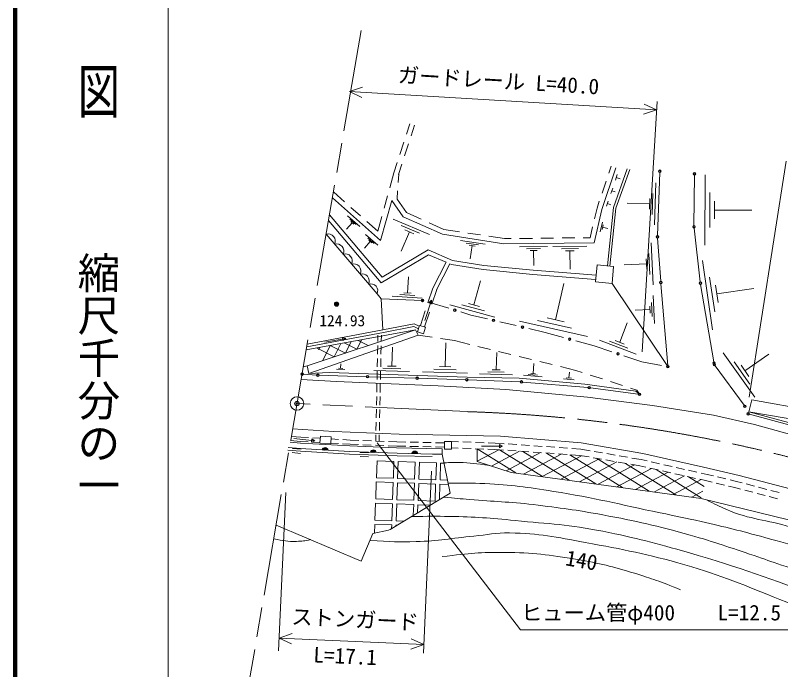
# Model space of a CAD drawing. Units: millimetres, scale not verified. Extents: x 40000 to 680000, y 20000 to 380000.
# Drawn here: x 40000 to 130157, y 241759 to 318855 of the extents above; entities that cross this region are included whole.
import ezdxf
from ezdxf.enums import TextEntityAlignment as Align

# ---------------------------------------------------------------- set-up
doc = ezdxf.new("R2010")
doc.units = ezdxf.units.MM
doc.header["$LTSCALE"] = 1000
doc.header["$PDMODE"] = 32
doc.header["$PDSIZE"] = 500
doc.linetypes.add('CHAIN', pattern=[18.5, 12, -1.5, 3.5, -1.5])
for name, color, linetype, lineweight in [('M-BGD', 7, 'Continuous', 13), ('M-BMK', 2, 'CHAIN', 13), ('M-BMK-OTRS', 5, 'Continuous', 13), ('M-BMK-SRVR', 3, 'Continuous', 13), ('M-STR-HTXT', 7, 'Continuous', 13), ('M-TTL', 2, 'Continuous', 140), ('M-TTL-BAND', 7, 'Continuous', 13)]:
    doc.layers.add(name, color=color, linetype=linetype, lineweight=lineweight)
doc.layers.add('M-BMK-HTXT', color=7, linetype='Continuous')
doc.layers.add('M-OTRS', color=6, linetype='Continuous')
doc.styles.add('@ＭＳ ゴシック', font='')
doc.styles.add('ＭＳ ゴシック', font='')
doc.styles.get('@ＭＳ ゴシック').set_extended_font_data('@MS Gothic')
doc.styles.get('ＭＳ ゴシック').set_extended_font_data('MS Gothic')

msp = doc.modelspace()

# ---------------------------------------------------------------- linework, layer by layer
at = {"layer": 'M-BGD'}
for p, q in [((86469, 306085), (86065, 304850)), ((86635, 304663), (87039, 305898)), ((85754, 303899), (85288, 302473)), ((85858, 302287), (86324, 303713)), ((84977, 301523), (84573, 300288)), ((85144, 300101), (85547, 301336)), ((84573, 300288), (84101, 298544)), ((110182, 301068), (109912, 300266)), ((115904, 300332), (115655, 292899)), ((85101, 299173), (85165, 300141)), ((85165, 300141), (85144, 300101)), ((110681, 299417), (110907, 300088)), ((110794, 299753), (111241, 299602)), ((119990, 300021), (119941, 294086)), ((121241, 291767), (121253, 300046)), ((109592, 299319), (109113, 297897)), ((110161, 297876), (110370, 298495)), ((115462, 299103), (115297, 294155)), ((78781, 296893), (77472, 298048)), ((83840, 297579), (83448, 296131)), ((84970, 297207), (85035, 298175)), ((110266, 298185), (110679, 298046)), ((115091, 297877), (115008, 295403)), ((121796, 293836), (121802, 297976)), ((86068, 295610), (84970, 297207)), ((108794, 296950), (108524, 296148)), ((109658, 296382), (109850, 296953)), ((109754, 296667), (110134, 296539)), ((114720, 296651), (112081, 296740)), ((114741, 297270), (114699, 296033)), ((122349, 294870), (122352, 296940)), ((80656, 295239), (79531, 296231)), ((108524, 296148), (108231, 294890)), ((122351, 295905), (126766, 295899)), ((79140, 295242), (80584, 293968)), ((79416, 294827), (80138, 294191)), ((83187, 295166), (82715, 293422)), ((84521, 294837), (88804, 293015)), ((87822, 294827), (86068, 295610)), ((79692, 294413), (79013, 293643)), ((79512, 294572), (79873, 294254)), ((82715, 293422), (81406, 294577)), ((85470, 294096), (87612, 293185)), ((90490, 293636), (88735, 294419)), ((108004, 293916), (107711, 292657)), ((108902, 293363), (109167, 294502)), ((109120, 293612), (109253, 294182)), ((82609, 286023), (76614, 293065)), ((81265, 293032), (82709, 291759)), ((86420, 293355), (85448, 291071)), ((85884, 293583), (86955, 293127)), ((92318, 293355), (90490, 293636)), ((94789, 292974), (93307, 293203)), ((109186, 293897), (109794, 293756)), ((119957, 293787), (120685, 287446)), ((81817, 292203), (81138, 291433)), ((81541, 292618), (82263, 291981)), ((81637, 292362), (81998, 292044)), ((92429, 292326), (95332, 291879)), ((97606, 292541), (95778, 292822)), ((98409, 292550), (97606, 292541)), ((100909, 292579), (99409, 292562)), ((103408, 292608), (101909, 292590)), ((105908, 292636), (104408, 292619)), ((107711, 292657), (106908, 292648)), ((115661, 292600), (116029, 287528)), ((93125, 292021), (94576, 291797)), ((93458, 291771), (94184, 291660)), ((93821, 291716), (93583, 290168)), ((99399, 291562), (102680, 291599)), ((100222, 291352), (101862, 291371)), ((103311, 291606), (107329, 291652)), ((104319, 291350), (106328, 291373)), ((114902, 292060), (115120, 287114)), ((100634, 291138), (101454, 291148)), ((101044, 291143), (101064, 289393)), ((104824, 291088), (105828, 291099)), ((105326, 291094), (105351, 288951)), ((114627, 290809), (114735, 288336)), ((89178, 286722), (90739, 289766)), ((89623, 286494), (91201, 289569)), ((114351, 289558), (111713, 289442)), ((114324, 290176), (114379, 288940)), ((122143, 281781), (120931, 289971)), ((86201, 286136), (86329, 288026)), ((122386, 283909), (121780, 288004)), ((88606, 284982), (89178, 286722)), ((94029, 284727), (94786, 287558)), ((103639, 282983), (104613, 287263)), ((116859, 277463), (110294, 287270)), ((116052, 287229), (116847, 277612)), ((120727, 287149), (122279, 278042)), ((122780, 285014), (122477, 287061)), ((87070, 285839), (85299, 285960)), ((86644, 286106), (85758, 286166)), ((89082, 284829), (89653, 286566)), ((115133, 285856), (115278, 282550)), ((122629, 286037), (126997, 286684)), ((83300, 281790), (83115, 285439)), ((87940, 285543), (84397, 285784)), ((88221, 282909), (89018, 285279)), ((91049, 284333), (88676, 285047)), ((88721, 284983), (89018, 285279)), ((89076, 284863), (88721, 284983)), ((89018, 285279), (89076, 284863)), ((94693, 284550), (93366, 284905)), ((114949, 285020), (115021, 283367)), ((87722, 282292), (88294, 284032)), ((96494, 283310), (91187, 284729)), ((95261, 284019), (92608, 284728)), ((114765, 284183), (113001, 284106)), ((114746, 284597), (114783, 283770)), ((88199, 282142), (88770, 283879)), ((93672, 283544), (92486, 283901)), ((95604, 283091), (93672, 283544)), ((104643, 282755), (102636, 283211)), ((99012, 282294), (97064, 282749)), ((107409, 281001), (99384, 282825)), ((105524, 281992), (101512, 282904)), ((111197, 280328), (112076, 282625)), ((74269, 279441), (87151, 281808)), ((87457, 281168), (87151, 281808)), ((87151, 281808), (87457, 281168)), ((102404, 281499), (100472, 281952)), ((104569, 280908), (102404, 281499)), ((74561, 276642), (87457, 281168)), ((76452, 280349), (78915, 280777)), ((78514, 280897), (78915, 280777)), ((78578, 280528), (78514, 280897)), ((78915, 280777), (78578, 280528)), ((79571, 280415), (78893, 279063)), ((80803, 280642), (80235, 279509)), ((81577, 279955), (80367, 280561)), ((82716, 281186), (82701, 280438)), ((83116, 281178), (83101, 280430)), ((89092, 280924), (87457, 281168)), ((91715, 280533), (90081, 280776)), ((93531, 280087), (91715, 280533)), ((108182, 279923), (106016, 280514)), ((113131, 278930), (108824, 280577)), ((112164, 279629), (110011, 280453)), ((111735, 280122), (110659, 280534)), ((77551, 278617), (75466, 279661)), ((75875, 279736), (75726, 279440)), ((77107, 279963), (76209, 278171)), ((78893, 279063), (77100, 279961)), ((78339, 280189), (77593, 278701)), ((80235, 279509), (78733, 280261)), ((82690, 279938), (82670, 278938)), ((83090, 279930), (83070, 278930)), ((84353, 277515), (84422, 279759)), ((90635, 277464), (90722, 280279)), ((95958, 279490), (94502, 279848)), ((110276, 279211), (108182, 279923)), ((96638, 277086), (96702, 279147)), ((98386, 278894), (96929, 279252)), ((100814, 278297), (99357, 278655)), ((113791, 278018), (111697, 278729)), ((127096, 273858), (123399, 279104)), ((125947, 276974), (128745, 278946)), ((78321, 277271), (78337, 277797)), ((82659, 278438), (82639, 277439)), ((83059, 278430), (83039, 277430)), ((100992, 276642), (101098, 277820)), ((103242, 277701), (101785, 278059)), ((116121, 277596), (113791, 278018)), ((126521, 275416), (124673, 278039)), ((78810, 277124), (77824, 277155)), ((78568, 277263), (78075, 277279)), ((86440, 276889), (82232, 277019)), ((82628, 276939), (82608, 275939)), ((83028, 276930), (83008, 275931)), ((85396, 277202), (83292, 277267)), ((84879, 277499), (83827, 277531)), ((93252, 276679), (87974, 276842)), ((91944, 277072), (89305, 277153)), ((91295, 277444), (89975, 277485)), ((97596, 276799), (95664, 276858)), ((97121, 277071), (96155, 277101)), ((106028, 277016), (104213, 277462)), ((105206, 276131), (105267, 276796)), ((106770, 276777), (106028, 277016)), ((122431, 277577), (125850, 272912)), ((126409, 276318), (125485, 277630)), ((73928, 276576), (75490, 276464)), ((75790, 276449), (81335, 276280)), ((81635, 276271), (87181, 276101)), ((87481, 276092), (93026, 275923)), ((93326, 275912), (99465, 275668)), ((98554, 276511), (94691, 276630)), ((102069, 276247), (99860, 276448)), ((101530, 276445), (100426, 276545)), ((101268, 276617), (100715, 276667)), ((105815, 275908), (104567, 276021)), ((105518, 276102), (104894, 276159)), ((109150, 276011), (107722, 276471)), ((82597, 275439), (82577, 274439)), ((82997, 275431), (82977, 274431)), ((99765, 275649), (107443, 274999)), ((111529, 275245), (110102, 275705)), ((107741, 274967), (113376, 274226)), ((113224, 274699), (112481, 274938)), ((113525, 274206), (113224, 274699)), ((82566, 273939), (82546, 272940)), ((82966, 273931), (82946, 272931)), ((82535, 272440), (82515, 271440)), ((82935, 272431), (82915, 271432)), ((131530, 270492), (126466, 271853)), ((82504, 270940), (82484, 269940)), ((82904, 270932), (82884, 269932)), ((72431, 268757), (73610, 268651)), ((72516, 269251), (73646, 269149)), ((72803, 268984), (75290, 268733)), ((73646, 269149), (74533, 269098)), ((74898, 268584), (74936, 268957)), ((75290, 268733), (74898, 268584)), ((74936, 268957), (75290, 268733)), ((75032, 269069), (75919, 269018)), ((77193, 268944), (78076, 268893)), ((78575, 268864), (79458, 268813)), ((79458, 268813), (80450, 268775)), ((80949, 268755), (81948, 268716)), ((82448, 268696), (83447, 268657)), ((82473, 269440), (82458, 268692)), ((82873, 269432), (82858, 268684)), ((73658, 267747), (72662, 267837)), ((73610, 268651), (74502, 268599)), ((75001, 268570), (75894, 268519)), ((77167, 268445), (78051, 268394)), ((78550, 268365), (79434, 268314)), ((79434, 268314), (80430, 268275)), ((80930, 268255), (81929, 268216)), ((82428, 268197), (83428, 268158)), ((83927, 268138), (84923, 268099)), ((83947, 268638), (84938, 268599)), ((84923, 268099), (85992, 268077)), ((84938, 268599), (86004, 268577)), ((86492, 268067), (87491, 268046)), ((86504, 268566), (87503, 268546)), ((87991, 268036), (88991, 268015)), ((88003, 268535), (89003, 268515)), ((89491, 268005), (90559, 267983)), ((89503, 268504), (90568, 268482)), ((91375, 267886), (92181, 267858)), ((91398, 268636), (92212, 268608)), ((92681, 267841), (93680, 267807)), ((92712, 268591), (93711, 268556)), ((94180, 267789), (95180, 267755)), ((94211, 268539), (95211, 268504)), ((94391, 267782), (98956, 264933)), ((94904, 268096), (97404, 268090)), ((95710, 268487), (96525, 268459)), ((96525, 268459), (97573, 268386)), ((97029, 267903), (97030, 268278)), ((97404, 268090), (97029, 267903)), ((97030, 268278), (97404, 268090)), ((98072, 268351), (99069, 268281)), ((99568, 268246), (100566, 268176)), ((101064, 268141), (102062, 268071)), ((102561, 268036), (103558, 267967)), ((104057, 267932), (105055, 267862)), ((105553, 267827), (106601, 267754)), ((73613, 267249), (72617, 267339)), ((81632, 267328), (80633, 267361)), ((94387, 266307), (96960, 267677)), ((95679, 267738), (96486, 267710)), ((96093, 265743), (99405, 267506)), ((96486, 267710), (97508, 267638)), ((97022, 267672), (102100, 264502)), ((97826, 265193), (101850, 267334)), ((98007, 267603), (99004, 267534)), ((99503, 267499), (100500, 267429)), ((99787, 267479), (105245, 264072)), ((99870, 264807), (104295, 267163)), ((100999, 267394), (101997, 267324)), ((102070, 264506), (106706, 266974)), ((102496, 267289), (103493, 267219)), ((102552, 267285), (108389, 263641)), ((103992, 267184), (104989, 267115)), ((105317, 267092), (111533, 263211)), ((105488, 267080), (106510, 267008)), ((106510, 267008), (107579, 266821)), ((106601, 267754), (107698, 267562)), ((108190, 267475), (109175, 267303)), ((109668, 267217), (110653, 267044)), ((111145, 266958), (112130, 266785)), ((81616, 266828), (80616, 266861)), ((82606, 266373), (82536, 264374)), ((84605, 266303), (82606, 266373)), ((84535, 264304), (84605, 266303)), ((85105, 266285), (85035, 264286)), ((87104, 266215), (85105, 266285)), ((87033, 264216), (87104, 266215)), ((87603, 266197), (87533, 264198)), ((89602, 266127), (87603, 266197)), ((89532, 264128), (89602, 266127)), ((90102, 266109), (90032, 264111)), ((90497, 266096), (90102, 266109)), ((104271, 264205), (108788, 266609)), ((106472, 263904), (110870, 266245)), ((108071, 266735), (109056, 266562)), ((108449, 266669), (114678, 262780)), ((109549, 266476), (110534, 266304)), ((111026, 266217), (112011, 266045)), ((111861, 266071), (117822, 262350)), ((112623, 266699), (113719, 266507)), ((113719, 266507), (114430, 266348)), ((114918, 266238), (115894, 266019)), ((108673, 263602), (112952, 265880)), ((110873, 263301), (114939, 265465)), ((112504, 265959), (113572, 265772)), ((113572, 265772), (114272, 265614)), ((114760, 265505), (115736, 265286)), ((115483, 265342), (120795, 262026)), ((116224, 265176), (117200, 264957)), ((116382, 265909), (117357, 265690)), ((117845, 265581), (118821, 265362)), ((119309, 265252), (120284, 265033)), ((82536, 264374), (84535, 264304)), ((85035, 264286), (87033, 264216)), ((87533, 264198), (89532, 264128)), ((113074, 263000), (116885, 265028)), ((115275, 262698), (118831, 264591)), ((117687, 264848), (118663, 264628)), ((119151, 264519), (120127, 264300)), ((119317, 264482), (121137, 263345)), ((120615, 264190), (121315, 264033)), ((120772, 264924), (121483, 264764)), ((121483, 264764), (122244, 264584)), ((122731, 264469), (123704, 264239)), ((82519, 263874), (82448, 261875)), ((84517, 263804), (82519, 263874)), ((84447, 261805), (84517, 263804)), ((85017, 263787), (84947, 261788)), ((87016, 263716), (85017, 263787)), ((86946, 261718), (87016, 263716)), ((87516, 263699), (87445, 261700)), ((89514, 263629), (87516, 263699)), ((89444, 261630), (89514, 263629)), ((90014, 263611), (89951, 261804)), ((91006, 263576), (90014, 263611)), ((90032, 264111), (90904, 264080)), ((117476, 262397), (120777, 264154)), ((121315, 264033), (122069, 263855)), ((122556, 263740), (123529, 263509)), ((124015, 263394), (124769, 263216)), ((124190, 264124), (124951, 263944)), ((124951, 263944), (125619, 263768)), ((126102, 263641), (127070, 263387)), ((127553, 263261), (128520, 263007)), ((119677, 262096), (120995, 262797)), ((124769, 263216), (125432, 263042)), ((125916, 262915), (126883, 262661)), ((127367, 262534), (128334, 262280)), ((129004, 262880), (129971, 262626)), ((82448, 261875), (84447, 261805)), ((84947, 261788), (86946, 261718)), ((87445, 261700), (89444, 261630)), ((128818, 262153), (129785, 261899)), ((82431, 261376), (82361, 259377)), ((84430, 261306), (82431, 261376)), ((84359, 259307), (84430, 261306)), ((84929, 261288), (84859, 259289)), ((86928, 261218), (84929, 261288)), ((86883, 259947), (86928, 261218)), ((87428, 261200), (87395, 260257)), ((88869, 261150), (87428, 261200)), ((82343, 258877), (82307, 257861)), ((84342, 258807), (82343, 258877)), ((82361, 259377), (84359, 259307)), ((84328, 258400), (84342, 258807)), ((84842, 258790), (84839, 258710)), ((84964, 258785), (84842, 258790)), ((84859, 259289), (85745, 259258))]:
    msp.add_line(p, q, dxfattribs=at)
for points in [[(110751, 300876), (109101, 295984), (108188, 292062), (97564, 291941), (90319, 293055), (85669, 295131), (84358, 297039)], [(109743, 289337), (110444, 296219), (112090, 300774)], [(110041, 289310), (110738, 296152), (112372, 300672)], [(84358, 297039), (83034, 292341), (77352, 297353)], [(108408, 288235), (101016, 288813), (95187, 289393), (91513, 289980), (88629, 291207), (83212, 287989), (77005, 295337)], [(90739, 289766), (88667, 290648), (83103, 287343), (76894, 294694)], [(108362, 287737), (100972, 288315), (95123, 288896), (91374, 289496), (91201, 289569)], [(87958, 285263), (83115, 285439), (82609, 286023)], [(87566, 282219), (86984, 282498), (83300, 281790), (74387, 280124)], [(87151, 281808), (74389, 277566), (73924, 277432)], [(87476, 281930), (86944, 282184), (83356, 281495), (74333, 279809)], [(74389, 277566), (74561, 276642), (76965, 276781)], [(113525, 274206), (113086, 274561), (107077, 275392), (99369, 276090), (93228, 276235), (76965, 276781)], [(126386, 272133), (126771, 273553), (133780, 272290), (143290, 270646), (156124, 267484)], [(196123, 261754), (188143, 260907), (179879, 260805), (170331, 261579), (160819, 263175), (151626, 265459), (142446, 267817), (126386, 272133)], [(195368, 262281), (188194, 262269), (180020, 262636), (170644, 263636), (161406, 265405), (152131, 267320), (142801, 269369), (126386, 272133)], [(90284, 267151), (89128, 267165), (84973, 267265), (79368, 267454), (73613, 267802), (72137, 267934)], [(72396, 268559), (73595, 268451), (79424, 268114), (84917, 267899), (90269, 267789)], [(90269, 267789), (90284, 267151), (91210, 262567)], [(94391, 267782), (94387, 266284), (98411, 265007), (120774, 261946), (136060, 258188), (155099, 252717), (166360, 249321), (174839, 248252), (181068, 248631), (188093, 250697), (188527, 252145)], [(89121, 266865), (84964, 266965), (79354, 267154), (73590, 267502), (72085, 267638)], [(91210, 262567), (84141, 258287), (83948, 258197), (82096, 257811), (80746, 254562), (70718, 258805)]]:
    msp.add_lwpolyline(points, dxfattribs=at)
for points in [[(108335, 287451), (108520, 289450), (110478, 289269), (110294, 287270)], [(88336, 282100), (88093, 281321), (87358, 281551), (87601, 282329)], [(75932, 269258), (77206, 269192), (77163, 268367), (75889, 268432)], [(91388, 268641), (91372, 267734), (90555, 267748), (90571, 268655)]]:
    msp.add_lwpolyline(points, close=True, dxfattribs=at)
for centre, radius in [((115909, 300482), 150), ((115909, 300482), 120), ((115909, 300482), 100), ((119992, 300171), 150), ((119992, 300171), 120), ((119992, 300171), 100), ((119939, 293936), 150), ((119939, 293936), 120), ((119939, 293936), 100), ((115650, 292749), 150), ((115650, 292749), 120), ((115650, 292749), 100), ((116039, 287379), 150), ((116039, 287379), 120), ((116039, 287379), 100), ((120702, 287297), 150), ((120702, 287297), 120), ((120702, 287297), 100), ((77845, 284827), 250), ((77845, 284827), 204), ((77845, 284827), 159), ((77845, 284827), 114), ((87958, 285263), 150), ((87958, 285263), 120), ((87958, 285263), 100), ((77845, 284827), 68.2), ((77845, 284827), 22.7), ((91768, 284117), 150), ((91768, 284117), 120), ((91768, 284117), 100), ((96334, 282920), 150), ((96334, 282920), 120), ((96334, 282920), 100), ((99742, 282123), 150), ((99742, 282123), 120), ((99742, 282123), 100), ((105293, 280711), 150), ((105293, 280711), 120), ((105293, 280711), 100), ((110987, 278970), 150), ((110987, 278970), 120), ((110987, 278970), 100), ((122304, 277894), 150), ((122304, 277894), 120), ((122343, 277698), 150), ((122304, 277894), 100), ((122343, 277698), 120), ((122343, 277698), 100), ((116859, 277463), 150), ((116859, 277463), 150), ((116859, 277463), 120), ((116859, 277463), 120), ((116859, 277463), 100), ((116859, 277463), 100), ((73778, 276586), 150), ((73778, 276586), 120), ((73778, 276586), 100), ((75640, 276454), 150), ((75640, 276454), 120), ((75640, 276454), 100), ((81485, 276275), 150), ((81485, 276275), 120), ((81485, 276275), 100), ((87331, 276097), 150), ((87331, 276097), 120), ((87331, 276097), 100), ((93176, 275918), 150), ((93176, 275918), 120), ((93176, 275918), 100), ((99615, 275662), 150), ((99615, 275662), 120), ((99615, 275662), 100), ((107593, 274987), 150), ((107593, 274987), 120), ((107593, 274987), 100), ((113525, 274206), 150), ((113525, 274206), 120), ((113525, 274206), 100), ((125938, 272791), 150), ((125938, 272791), 120), ((125938, 272791), 100), ((126322, 271892), 150), ((126322, 271892), 120), ((126322, 271892), 100)]:
    msp.add_circle(centre, radius, dxfattribs=at)
for centre, radius, start, end in [((76852, 292255), 844, 334.46105, 106.35648), ((77851, 291082), 844, 334.46105, 106.35648), ((78850, 289908), 844, 334.46105, 106.35648), ((79849, 288734), 844, 334.46105, 106.35648), ((80849, 287560), 844, 334.46105, 106.35648), ((81848, 286387), 844, 334.46105, 106.35648), ((76487, 267574), 354, 5.33716, 167.74234), ((76487, 267574), 283, 7.5612, 165.5183), ((76487, 267574), 212, 11.30752, 161.77197), ((76487, 267574), 142, 19.01925, 154.06024), ((76487, 267574), 100, 29.33692, 143.74258), ((82169, 267305), 354, 6.87285, 169.27803), ((82169, 267305), 283, 9.09689, 167.05399), ((82169, 267305), 212, 12.84321, 163.30766), ((82169, 267305), 142, 20.55494, 155.59593), ((82169, 267305), 100, 30.87261, 145.27827), ((87049, 267161), 354, 7.41046, 169.81564), ((87049, 267161), 283, 9.6345, 167.5916), ((87049, 267161), 212, 13.38083, 163.84528), ((87049, 267161), 142, 21.09256, 156.13355), ((87049, 267161), 100, 31.41022, 145.81588)]:
    msp.add_arc(centre, radius, start, end, dxfattribs=at)
for points, knots in [([(90490, 266132), (91315, 266176), (91560, 266171), (92246, 266161), (93680, 266142), (94187, 266035), (95900, 265804)], [0, 0, 0, 0, 1, 1, 1, 2, 2, 2, 2]), ([(90978, 263717), (93016, 263769), (93612, 263747), (95298, 263682), (98472, 263560), (100238, 263249), (103376, 262765), (108330, 262000), (111050, 261254), (115960, 260246), (117845, 259859), (118902, 259646), (120777, 259215), (123728, 258537), (125379, 258140), (128296, 257326), (131870, 256329), (133904, 255858), (137405, 254628), (142686, 252772), (145506, 251365), (150691, 249257), (155500, 247302), (158190, 246197), (162988, 244216), (168920, 241767), (170780, 240983), (178152, 237892)], [0, 0, 0, 0, 1, 1, 1, 2, 2, 2, 3, 3, 3, 4, 4, 4, 5, 5, 5, 6, 6, 6, 7, 7, 7, 8, 8, 8, 9, 9, 9, 9]), ([(171808, 238222), (168293, 239839), (167378, 240250), (164520, 241509), (160564, 243252), (158341, 244213), (154329, 245825), (151141, 247105), (149370, 247870), (146126, 249002), (141529, 250607), (138933, 251449), (134285, 252899), (132718, 253388), (131818, 253592), (130254, 254093), (128986, 254499), (128293, 254781), (127029, 255200), (124099, 256173), (122474, 256774), (119501, 257608), (115521, 258725), (113254, 259239), (109190, 259998), (106018, 260591), (104219, 260807), (101016, 261202), (98107, 261560), (96455, 261548), (93535, 261803), (92314, 261910), (91929, 261943), (90411, 262083)], [0, 0, 0, 0, 1, 1, 1, 2, 2, 2, 3, 3, 3, 4, 4, 4, 5, 5, 5, 6, 6, 6, 7, 7, 7, 8, 8, 8, 9, 9, 9, 10, 10, 10, 11, 11, 11, 11]), ([(185475, 234175), (184748, 234893), (184452, 235184), (184011, 235975), (183571, 236765), (183602, 237328), (183250, 238160), (182931, 238911), (182888, 239464), (182283, 240013), (181850, 240406), (181479, 240447), (180947, 240692), (179895, 241177), (179293, 241427), (178201, 241814), (176086, 242564), (174819, 242715), (172655, 243309), (169962, 244048), (168419, 244348), (165766, 245218), (161596, 246586), (159347, 247600), (155264, 249209), (151948, 250517), (150181, 251475), (146843, 252724), (142127, 254490), (139377, 255183), (134685, 257010), (133346, 257531), (132709, 258103), (131342, 258543), (128441, 259477), (126613, 259397), (123823, 260622), (122866, 261043), (122493, 261187), (121415, 261788)], [0, 0, 0, 0, 1, 1, 1, 2, 2, 2, 3, 3, 3, 4, 4, 4, 5, 5, 5, 6, 6, 6, 7, 7, 7, 8, 8, 8, 9, 9, 9, 10, 10, 10, 11, 11, 11, 12, 12, 12, 13, 13, 13, 13]), ([(86629, 259793), (88805, 259851), (89409, 259845), (91190, 259815), (94204, 259766), (95892, 259624), (98893, 259332), (102929, 258940), (105220, 258852), (109198, 258061), (113191, 257267), (115401, 256672), (119314, 255549), (125525, 253766), (128897, 252415), (135004, 250303), (139534, 248737), (142073, 247859), (146534, 246106), (152546, 243743), (154510, 242774), (161669, 239439)], [0, 0, 0, 0, 1, 1, 1, 2, 2, 2, 3, 3, 3, 4, 4, 4, 5, 5, 5, 6, 6, 6, 7, 7, 7, 7]), ([(81753, 256986), (84317, 256826), (85084, 256801), (87219, 256854), (89877, 256919), (91348, 257250), (93996, 257496), (95646, 257650), (96564, 257898), (98221, 257876), (101733, 257829), (103687, 257381), (107141, 256745), (111754, 255896), (114348, 255408), (118857, 254117), (123336, 252834), (125739, 251765), (130061, 250027), (134530, 248230), (136005, 247534), (141337, 245037)], [0, 0, 0, 0, 1, 1, 1, 2, 2, 2, 3, 3, 3, 4, 4, 4, 5, 5, 5, 6, 6, 6, 7, 7, 7, 7]), ([(70437, 257176), (71605, 256952), (72061, 256831), (73134, 256880), (73788, 256910), (74050, 256933), (74798, 257078)], [0, 0, 0, 0, 1, 1, 1, 2, 2, 2, 2]), ([(90266, 255076), (93666, 255486), (94751, 255587), (97636, 255573), (100985, 255558), (102867, 255300), (106170, 254742), (108849, 254290), (110336, 253911), (112935, 253116), (115089, 252458), (115837, 252183), (118369, 251187)], [0, 0, 0, 0, 1, 1, 1, 2, 2, 2, 3, 3, 3, 4, 4, 4, 4])]:
    msp.add_open_spline(points, degree=3, knots=knots, dxfattribs=at)
at = {"layer": 'M-BMK'}
for p, q in [((80747, 317079), (65712, 229720)), ((93216, 272159), (73181, 273119))]:
    msp.add_line(p, q, dxfattribs=at)
msp.add_arc((87742, 96367), 175877, 72.401, 88.21648, dxfattribs=at)
at = {"layer": 'M-BMK-OTRS'}
for points in [[(73665, 275932), (77837, 275714), (89819, 275221), (97766, 274757), (107412, 273861), (115056, 272877), (122261, 271730), (127060, 270642), (141664, 266596)], [(140007, 260778), (125280, 264627), (121078, 265626), (113919, 267229), (106660, 268495), (97166, 269267), (85214, 269507), (77533, 269808), (72670, 270147)]]:
    msp.add_lwpolyline(points, dxfattribs=at)
at = {"layer": 'M-BMK-SRVR'}
msp.add_circle((73181, 273119), 800, dxfattribs=at)
at = {"layer": 'M-OTRS'}
msp.add_point((73181, 273119), dxfattribs=at)
at = {"layer": 'M-STR-HTXT'}
for p, q in [((79354, 309871), (80887, 310380)), ((79354, 309871), (115532, 307703)), ((79354, 309871), (80816, 309182)), ((113824, 279198), (115592, 308702)), ((115532, 307703), (114071, 308392)), ((115532, 307703), (113999, 307194)), ((126427, 273875), (130785, 301668)), ((82626, 268500), (99527, 246462)), ((89044, 265159), (88071, 243712)), ((71859, 262643), (71013, 243994)), ((99527, 246462), (131419, 246462)), ((71081, 245484), (72606, 246015)), ((71081, 245484), (88116, 244711)), ((71081, 245484), (72552, 244816)), ((88116, 244711), (86645, 245378)), ((88116, 244711), (86590, 244180))]:
    msp.add_line(p, q, dxfattribs=at)
at = {"layer": 'M-TTL'}
msp.add_line((40000, 380000), (40000, 20000), dxfattribs=at)
at = {"layer": 'M-TTL-BAND'}
msp.add_line((58000, 370000), (58000, 20000), dxfattribs=at)

# ---------------------------------------------------------------- texts
at = {"layer": 'M-BGD', "style": 'ＭＳ ゴシック'}
msp.add_text('140', height=1833, rotation=349.891, dxfattribs=at).set_placement((106707, 254649), align=Align.MIDDLE_CENTER)
at = {"layer": 'M-BMK-HTXT', "style": 'ＭＳ ゴシック'}
msp.add_text('124.93', height=1320, dxfattribs=at).set_placement((75827, 281826), align=Align.BOTTOM_LEFT)
at = {"layer": 'M-STR-HTXT', "style": 'ＭＳ ゴシック'}
for s, rotation, p in [('ガードレール L=40.0', 356.571, (96834, 309692)), ('ストンガード', 357.403, (79966, 246230)), ('L=17.1', 357.403, (78793, 241908))]:
    msp.add_text(s, height=1833, rotation=rotation, dxfattribs=at).set_placement(p, align=Align.BOTTOM_CENTER)
msp.add_text('ヒューム管φ400\u3000\u3000L=12.5', height=1833, dxfattribs=at).set_placement((99577, 247015), align=Align.BOTTOM_LEFT)
at = {"layer": 'M-TTL-BAND', "style": '@ＭＳ ゴシック', "width": 1.4}
msp.add_text('平  面  図', height=3666, rotation=270, dxfattribs=at).set_placement((49777, 306475), align=Align.MIDDLE_RIGHT)
at = {"layer": 'M-TTL-BAND', "style": '@ＭＳ ゴシック'}
msp.add_text('縮尺千分の一', height=3666, rotation=270, dxfattribs=at).set_placement((49777, 261030), align=Align.MIDDLE_RIGHT)

doc.saveas('drawing.dxf')
